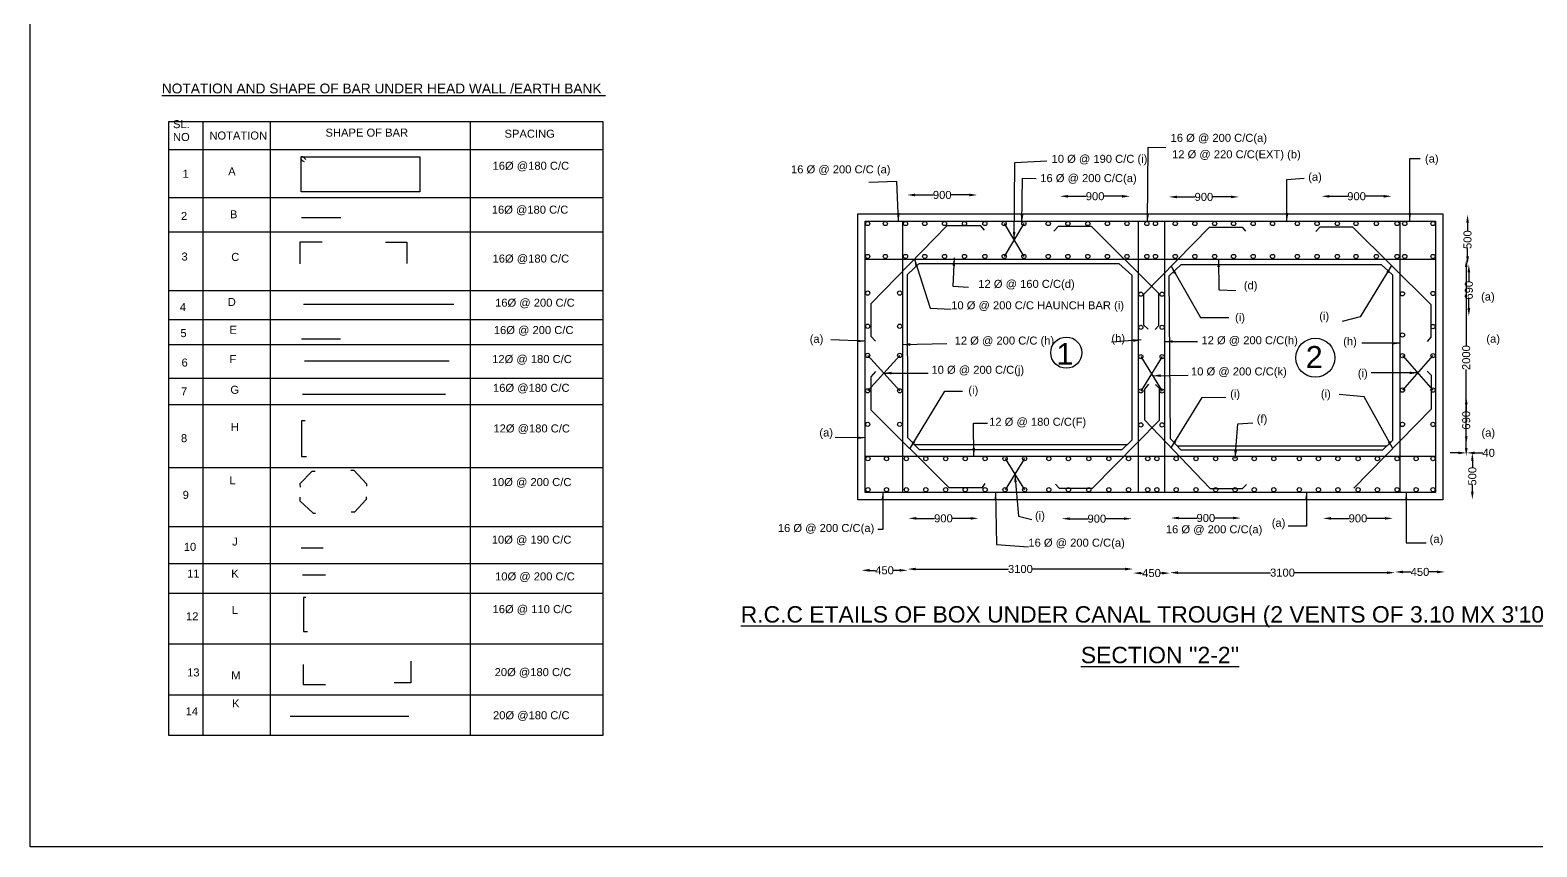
# Model space of a CAD drawing. Header units: millimetres. Extents: x -53224454 to -53193246, y 22140688 to 22163133.
# Drawn here: x -53224454 to -53203737, y 22140688 to 22151911 of the extents above; entities that cross this region are included whole.
import ezdxf

# ---------------------------------------------------------------- set-up
doc = ezdxf.new("R2010")
doc.units = ezdxf.units.MM
doc.header["$MEASUREMENT"] = 0
for name, color, linetype in [('DIMENSIONS', 7, 'Continuous'), ('DRAWING', 2, 'Continuous'), ('TEXT', 255, 'Continuous')]:
    doc.layers.add(name, color=color, linetype=linetype)
doc.styles.get("Standard").update_dxf_attribs({"font": 'arial.ttf', "height": 110})
doc.dimstyles.get("Standard").update_dxf_attribs({"dimtxt": 110, "dimasz": 110, "dimexe": 0.18, "dimexo": 0.0625, "dimgap": 0.09, "dimtad": 0, "dimdec": 0, "dimzin": 0, "dimdsep": 46, "dimtxsty": 'Standard', "dimcen": 0.09, "dimse1": 1, "dimse2": 1, "dimadec": 0, "dimazin": 0, "dimtfac": 1, "dimtdec": 0, "dimtofl": 0, "dimtmove": 0, "dimatfit": 3, "dimfxl": 1, "dimtolj": 1, "dimtzin": 0, "dimarcsym": 0})

# ---------------------------------------------------------------- blocks, each defined once
blk = doc.blocks.new('*D73')
at = {"layer": 'Defpoints', "color": 0, "transparency": 16777216}
for p in [(-53204683, 22149374), (-53204690, 22148691), (-53204690, 22148691)]:
    blk.add_point(p, dxfattribs=at)
at = {"layer": 'DIMENSIONS', "color": 0, "lineweight": -2, "transparency": 16777216}
for p, q in [((-53204690, 22149264), (-53204690, 22149154)), ((-53204690, 22148801), (-53204690, 22148911))]:
    blk.add_line(p, q, dxfattribs=at)
at = {"layer": 'DIMENSIONS', "color": 0, "transparency": 16777216}
for points in [[(-53204708, 22149264), (-53204671, 22149264), (-53204690, 22149374)], [(-53204708, 22148801), (-53204671, 22148801), (-53204690, 22148691)]]:
    blk.add_solid(points, dxfattribs=at)
at = {"layer": 'DIMENSIONS', "color": 0, "transparency": 16777216, "insert": (-53204690, 22149032), "char_height": 110, "attachment_point": 5, "rotation": 90}
blk.add_mtext('\\A1;500', dxfattribs=at)
blk = doc.blocks.new('*D74')
at = {"layer": 'Defpoints', "color": 0, "transparency": 16777216}
for p in [(-53204690, 22148691), (-53204672, 22147982), (-53204658, 22147982)]:
    blk.add_point(p, dxfattribs=at)
at = {"layer": 'DIMENSIONS', "color": 0, "lineweight": -2, "transparency": 16777216}
for p, q in [((-53204672, 22148581), (-53204672, 22148458)), ((-53204672, 22148092), (-53204672, 22148215))]:
    blk.add_line(p, q, dxfattribs=at)
at = {"layer": 'DIMENSIONS', "color": 0, "transparency": 16777216}
for points in [[(-53204690, 22148581), (-53204653, 22148581), (-53204672, 22148691)], [(-53204690, 22148092), (-53204653, 22148092), (-53204672, 22147982)]]:
    blk.add_solid(points, dxfattribs=at)
at = {"layer": 'DIMENSIONS', "color": 0, "transparency": 16777216, "insert": (-53204672, 22148337), "char_height": 110, "attachment_point": 5, "rotation": 90}
blk.add_mtext('\\A1;690', dxfattribs=at)
blk = doc.blocks.new('*D75')
at = {"layer": 'Defpoints', "color": 0, "transparency": 16777216}
for p in [(-53204725, 22146880), (-53204712, 22146220), (-53204708, 22146220)]:
    blk.add_point(p, dxfattribs=at)
at = {"layer": 'DIMENSIONS', "color": 0, "lineweight": -2, "transparency": 16777216}
for p, q in [((-53204708, 22146770), (-53204708, 22146671)), ((-53204708, 22146330), (-53204708, 22146428))]:
    blk.add_line(p, q, dxfattribs=at)
at = {"layer": 'DIMENSIONS', "color": 0, "transparency": 16777216}
for points in [[(-53204726, 22146770), (-53204689, 22146770), (-53204708, 22146880)], [(-53204726, 22146330), (-53204689, 22146330), (-53204708, 22146220)]]:
    blk.add_solid(points, dxfattribs=at)
at = {"layer": 'DIMENSIONS', "color": 0, "transparency": 16777216, "insert": (-53204708, 22146550), "char_height": 110, "attachment_point": 5, "rotation": 90}
blk.add_mtext('\\A1;690', dxfattribs=at)
blk = doc.blocks.new('*D76')
at = {"layer": 'Defpoints', "color": 0, "transparency": 16777216}
for p in [(-53204708, 22146220), (-53204700, 22146142), (-53204700, 22146102)]:
    blk.add_point(p, dxfattribs=at)
at = {"layer": 'DIMENSIONS', "color": 0, "lineweight": -2, "transparency": 16777216}
for p, q in [((-53204818, 22146102), (-53204928, 22146102)), ((-53204590, 22146102), (-53204480, 22146102))]:
    blk.add_line(p, q, dxfattribs=at)
at = {"layer": 'DIMENSIONS', "color": 0, "transparency": 16777216}
for points in [[(-53204818, 22146120), (-53204818, 22146083), (-53204708, 22146102)], [(-53204590, 22146120), (-53204590, 22146083), (-53204700, 22146102)]]:
    blk.add_solid(points, dxfattribs=at)
at = {"layer": 'DIMENSIONS', "color": 0, "transparency": 16777216, "insert": (-53204399, 22146102), "char_height": 110, "attachment_point": 5}
blk.add_mtext('\\A1;40', dxfattribs=at)
blk = doc.blocks.new('*D77')
at = {"layer": 'Defpoints', "color": 0, "transparency": 16777216}
for p in [(-53204693, 22146104), (-53204702, 22145458), (-53204624, 22145458)]:
    blk.add_point(p, dxfattribs=at)
at = {"layer": 'DIMENSIONS', "color": 0, "lineweight": -2, "transparency": 16777216}
for p, q in [((-53204624, 22145994), (-53204624, 22145902)), ((-53204624, 22145568), (-53204624, 22145660))]:
    blk.add_line(p, q, dxfattribs=at)
at = {"layer": 'DIMENSIONS', "color": 0, "transparency": 16777216}
for points in [[(-53204642, 22145994), (-53204606, 22145994), (-53204624, 22146104)], [(-53204642, 22145568), (-53204606, 22145568), (-53204624, 22145458)]]:
    blk.add_solid(points, dxfattribs=at)
at = {"layer": 'DIMENSIONS', "color": 0, "transparency": 16777216, "insert": (-53204624, 22145781), "char_height": 110, "attachment_point": 5, "rotation": 90}
blk.add_mtext('\\A1;500', dxfattribs=at)
blk = doc.blocks.new('*D78')
at = {"layer": 'Defpoints', "color": 0, "transparency": 16777216}
for p in [(-53205688, 22144457), (-53205000, 22144466), (-53205000, 22144455)]:
    blk.add_point(p, dxfattribs=at)
at = {"layer": 'DIMENSIONS', "color": 0, "lineweight": -2, "transparency": 16777216}
for p, q in [((-53205578, 22144466), (-53205467, 22144466)), ((-53205110, 22144466), (-53205220, 22144466))]:
    blk.add_line(p, q, dxfattribs=at)
at = {"layer": 'DIMENSIONS', "color": 0, "transparency": 16777216}
for points in [[(-53205578, 22144484), (-53205578, 22144448), (-53205688, 22144466)], [(-53205110, 22144484), (-53205110, 22144448), (-53205000, 22144466)]]:
    blk.add_solid(points, dxfattribs=at)
at = {"layer": 'DIMENSIONS', "color": 0, "transparency": 16777216, "insert": (-53205344, 22144466), "char_height": 110, "attachment_point": 5}
blk.add_mtext('\\A1;450', dxfattribs=at)
blk = doc.blocks.new('*D79')
at = {"layer": 'Defpoints', "color": 0, "transparency": 16777216}
for p in [(-53208781, 22144456), (-53208781, 22144444), (-53205688, 22144466)]:
    blk.add_point(p, dxfattribs=at)
at = {"layer": 'DIMENSIONS', "color": 0, "lineweight": -2, "transparency": 16777216}
for p, q in [((-53208671, 22144456), (-53207399, 22144456)), ((-53205798, 22144456), (-53207070, 22144456))]:
    blk.add_line(p, q, dxfattribs=at)
at = {"layer": 'DIMENSIONS', "color": 0, "transparency": 16777216}
for points in [[(-53208671, 22144474), (-53208671, 22144438), (-53208781, 22144456)], [(-53205798, 22144474), (-53205798, 22144438), (-53205688, 22144456)]]:
    blk.add_solid(points, dxfattribs=at)
at = {"layer": 'DIMENSIONS', "color": 0, "transparency": 16777216, "insert": (-53207234, 22144456), "char_height": 110, "attachment_point": 5}
blk.add_mtext('\\A1;3100', dxfattribs=at)
blk = doc.blocks.new('*D80')
at = {"layer": 'Defpoints', "color": 0, "transparency": 16777216}
for p in [(-53209288, 22144450), (-53209288, 22144450), (-53208781, 22144456)]:
    blk.add_point(p, dxfattribs=at)
at = {"layer": 'DIMENSIONS', "color": 0, "lineweight": -2, "transparency": 16777216}
for p, q in [((-53209178, 22144450), (-53209158, 22144450)), ((-53208891, 22144450), (-53208911, 22144450))]:
    blk.add_line(p, q, dxfattribs=at)
at = {"layer": 'DIMENSIONS', "color": 0, "transparency": 16777216}
for points in [[(-53209178, 22144468), (-53209178, 22144432), (-53209288, 22144450)], [(-53208891, 22144468), (-53208891, 22144432), (-53208781, 22144450)]]:
    blk.add_solid(points, dxfattribs=at)
at = {"layer": 'DIMENSIONS', "color": 0, "transparency": 16777216, "insert": (-53209035, 22144450), "char_height": 110, "attachment_point": 5}
blk.add_mtext('\\A1;450', dxfattribs=at)
blk = doc.blocks.new('*D81')
at = {"layer": 'Defpoints', "color": 0, "transparency": 16777216}
for p in [(-53212388, 22144506), (-53212388, 22144460), (-53209288, 22144450)]:
    blk.add_point(p, dxfattribs=at)
at = {"layer": 'DIMENSIONS', "color": 0, "lineweight": -2, "transparency": 16777216}
for p, q in [((-53212278, 22144506), (-53211003, 22144506)), ((-53209398, 22144506), (-53210674, 22144506))]:
    blk.add_line(p, q, dxfattribs=at)
at = {"layer": 'DIMENSIONS', "color": 0, "transparency": 16777216}
for points in [[(-53212278, 22144524), (-53212278, 22144487), (-53212388, 22144506)], [(-53209398, 22144524), (-53209398, 22144487), (-53209288, 22144506)]]:
    blk.add_solid(points, dxfattribs=at)
at = {"layer": 'DIMENSIONS', "color": 0, "transparency": 16777216, "insert": (-53210838, 22144506), "char_height": 110, "attachment_point": 5}
blk.add_mtext('\\A1;3100', dxfattribs=at)
blk = doc.blocks.new('*D82')
at = {"layer": 'Defpoints', "color": 0, "transparency": 16777216}
for p in [(-53212388, 22144506), (-53213022, 22144488), (-53213022, 22144478)]:
    blk.add_point(p, dxfattribs=at)
at = {"layer": 'DIMENSIONS', "color": 0, "lineweight": -2, "transparency": 16777216}
for p, q in [((-53212912, 22144488), (-53212829, 22144488)), ((-53212498, 22144488), (-53212582, 22144488))]:
    blk.add_line(p, q, dxfattribs=at)
at = {"layer": 'DIMENSIONS', "color": 0, "transparency": 16777216}
for points in [[(-53212912, 22144507), (-53212912, 22144470), (-53213022, 22144488)], [(-53212498, 22144507), (-53212498, 22144470), (-53212388, 22144488)]]:
    blk.add_solid(points, dxfattribs=at)
at = {"layer": 'DIMENSIONS', "color": 0, "transparency": 16777216, "insert": (-53212706, 22144488), "char_height": 110, "attachment_point": 5}
blk.add_mtext('\\A1;450', dxfattribs=at)
blk = doc.blocks.new('*D94')
at = {"layer": 'Defpoints', "color": 0, "transparency": 16777216}
for p in [(-53212395, 22149622), (-53211431, 22149646), (-53211431, 22149620)]:
    blk.add_point(p, dxfattribs=at)
at = {"layer": 'DIMENSIONS', "color": 0, "lineweight": -2, "transparency": 16777216}
for p, q in [((-53212285, 22149646), (-53212034, 22149646)), ((-53211541, 22149646), (-53211791, 22149646))]:
    blk.add_line(p, q, dxfattribs=at)
at = {"layer": 'DIMENSIONS', "color": 0, "transparency": 16777216}
for points in [[(-53212285, 22149664), (-53212285, 22149627), (-53212395, 22149646)], [(-53211541, 22149664), (-53211541, 22149627), (-53211431, 22149646)]]:
    blk.add_solid(points, dxfattribs=at)
at = {"layer": 'DIMENSIONS', "color": 0, "transparency": 16777216, "insert": (-53211913, 22149646), "char_height": 110, "attachment_point": 5}
blk.add_mtext('\\A1;900', dxfattribs=at)
blk = doc.blocks.new('*D95')
at = {"layer": 'Defpoints', "color": 0, "transparency": 16777216}
for p in [(-53210293, 22149604), (-53209329, 22149628), (-53209329, 22149602)]:
    blk.add_point(p, dxfattribs=at)
at = {"layer": 'DIMENSIONS', "color": 0, "lineweight": -2, "transparency": 16777216}
for p, q in [((-53210183, 22149628), (-53209932, 22149628)), ((-53209439, 22149628), (-53209689, 22149628))]:
    blk.add_line(p, q, dxfattribs=at)
at = {"layer": 'DIMENSIONS', "color": 0, "transparency": 16777216}
for points in [[(-53210183, 22149646), (-53210183, 22149609), (-53210293, 22149628)], [(-53209439, 22149646), (-53209439, 22149609), (-53209329, 22149628)]]:
    blk.add_solid(points, dxfattribs=at)
at = {"layer": 'DIMENSIONS', "color": 0, "transparency": 16777216, "insert": (-53209811, 22149628), "char_height": 110, "attachment_point": 5}
blk.add_mtext('\\A1;900', dxfattribs=at)
blk = doc.blocks.new('*D96')
at = {"layer": 'Defpoints', "color": 0, "transparency": 16777216}
for p in [(-53208797, 22149596), (-53207833, 22149619), (-53207833, 22149594)]:
    blk.add_point(p, dxfattribs=at)
at = {"layer": 'DIMENSIONS', "color": 0, "lineweight": -2, "transparency": 16777216}
for p, q in [((-53208687, 22149619), (-53208436, 22149619)), ((-53207943, 22149619), (-53208193, 22149619))]:
    blk.add_line(p, q, dxfattribs=at)
at = {"layer": 'DIMENSIONS', "color": 0, "transparency": 16777216}
for points in [[(-53208687, 22149637), (-53208687, 22149601), (-53208797, 22149619)], [(-53207943, 22149637), (-53207943, 22149601), (-53207833, 22149619)]]:
    blk.add_solid(points, dxfattribs=at)
at = {"layer": 'DIMENSIONS', "color": 0, "transparency": 16777216, "insert": (-53208315, 22149619), "char_height": 110, "attachment_point": 5}
blk.add_mtext('\\A1;900', dxfattribs=at)
blk = doc.blocks.new('*D97')
at = {"layer": 'Defpoints', "color": 0, "transparency": 16777216}
for p in [(-53206698, 22149604), (-53205734, 22149628), (-53205734, 22149602)]:
    blk.add_point(p, dxfattribs=at)
at = {"layer": 'DIMENSIONS', "color": 0, "lineweight": -2, "transparency": 16777216}
for p, q in [((-53206588, 22149628), (-53206338, 22149628)), ((-53205844, 22149628), (-53206095, 22149628))]:
    blk.add_line(p, q, dxfattribs=at)
at = {"layer": 'DIMENSIONS', "color": 0, "transparency": 16777216}
for points in [[(-53206588, 22149646), (-53206588, 22149609), (-53206698, 22149628)], [(-53205844, 22149646), (-53205844, 22149609), (-53205734, 22149628)]]:
    blk.add_solid(points, dxfattribs=at)
at = {"layer": 'DIMENSIONS', "color": 0, "transparency": 16777216, "insert": (-53206216, 22149628), "char_height": 110, "attachment_point": 5}
blk.add_mtext('\\A1;900', dxfattribs=at)
blk = doc.blocks.new('*D98')
at = {"layer": 'Defpoints', "color": 0, "transparency": 16777216}
for p in [(-53206679, 22145178), (-53205715, 22145202), (-53205715, 22145176)]:
    blk.add_point(p, dxfattribs=at)
at = {"layer": 'DIMENSIONS', "color": 0, "lineweight": -2, "transparency": 16777216}
for p, q in [((-53206569, 22145202), (-53206318, 22145202)), ((-53205825, 22145202), (-53206075, 22145202))]:
    blk.add_line(p, q, dxfattribs=at)
at = {"layer": 'DIMENSIONS', "color": 0, "transparency": 16777216}
for points in [[(-53206569, 22145220), (-53206569, 22145184), (-53206679, 22145202)], [(-53205825, 22145220), (-53205825, 22145184), (-53205715, 22145202)]]:
    blk.add_solid(points, dxfattribs=at)
at = {"layer": 'DIMENSIONS', "color": 0, "transparency": 16777216, "insert": (-53206197, 22145202), "char_height": 110, "attachment_point": 5}
blk.add_mtext('\\A1;900', dxfattribs=at)
blk = doc.blocks.new('*D99')
at = {"layer": 'Defpoints', "color": 0, "transparency": 16777216}
for p in [(-53208770, 22145184), (-53207806, 22145207), (-53207806, 22145182)]:
    blk.add_point(p, dxfattribs=at)
at = {"layer": 'DIMENSIONS', "color": 0, "lineweight": -2, "transparency": 16777216}
for p, q in [((-53208660, 22145207), (-53208409, 22145207)), ((-53207916, 22145207), (-53208166, 22145207))]:
    blk.add_line(p, q, dxfattribs=at)
at = {"layer": 'DIMENSIONS', "color": 0, "transparency": 16777216}
for points in [[(-53208660, 22145225), (-53208660, 22145189), (-53208770, 22145207)], [(-53207916, 22145225), (-53207916, 22145189), (-53207806, 22145207)]]:
    blk.add_solid(points, dxfattribs=at)
at = {"layer": 'DIMENSIONS', "color": 0, "transparency": 16777216, "insert": (-53208288, 22145207), "char_height": 110, "attachment_point": 5}
blk.add_mtext('\\A1;900', dxfattribs=at)
blk = doc.blocks.new('*D100')
at = {"layer": 'Defpoints', "color": 0, "transparency": 16777216}
for p in [(-53212378, 22145179), (-53211414, 22145202), (-53211414, 22145177)]:
    blk.add_point(p, dxfattribs=at)
at = {"layer": 'DIMENSIONS', "color": 0, "lineweight": -2, "transparency": 16777216}
for p, q in [((-53212268, 22145202), (-53212018, 22145202)), ((-53211524, 22145202), (-53211775, 22145202))]:
    blk.add_line(p, q, dxfattribs=at)
at = {"layer": 'DIMENSIONS', "color": 0, "transparency": 16777216}
for points in [[(-53212268, 22145221), (-53212268, 22145184), (-53212378, 22145202)], [(-53211524, 22145221), (-53211524, 22145184), (-53211414, 22145202)]]:
    blk.add_solid(points, dxfattribs=at)
at = {"layer": 'DIMENSIONS', "color": 0, "transparency": 16777216, "insert": (-53211896, 22145202), "char_height": 110, "attachment_point": 5}
blk.add_mtext('\\A1;900', dxfattribs=at)
blk = doc.blocks.new('*D101')
at = {"layer": 'Defpoints', "color": 0, "transparency": 16777216}
for p in [(-53210269, 22145174), (-53209305, 22145198), (-53209305, 22145172)]:
    blk.add_point(p, dxfattribs=at)
at = {"layer": 'DIMENSIONS', "color": 0, "lineweight": -2, "transparency": 16777216}
for p, q in [((-53210159, 22145198), (-53209908, 22145198)), ((-53209415, 22145198), (-53209665, 22145198))]:
    blk.add_line(p, q, dxfattribs=at)
at = {"layer": 'DIMENSIONS', "color": 0, "transparency": 16777216}
for points in [[(-53210159, 22145216), (-53210159, 22145180), (-53210269, 22145198)], [(-53209415, 22145216), (-53209415, 22145180), (-53209305, 22145198)]]:
    blk.add_solid(points, dxfattribs=at)
at = {"layer": 'DIMENSIONS', "color": 0, "transparency": 16777216, "insert": (-53209787, 22145198), "char_height": 110, "attachment_point": 5}
blk.add_mtext('\\A1;900', dxfattribs=at)
blk = doc.blocks.new('*D102')
at = {"layer": 'Defpoints', "color": 0, "transparency": 16777216}
for p in [(-53205132, 22148764), (-53205132, 22146058), (-53204708, 22146058)]:
    blk.add_point(p, dxfattribs=at)
at = {"layer": 'DIMENSIONS', "color": 0, "lineweight": -2, "transparency": 16777216}
for p, q in [((-53204708, 22148654), (-53204708, 22147576)), ((-53204708, 22146168), (-53204708, 22147246))]:
    blk.add_line(p, q, dxfattribs=at)
at = {"layer": 'DIMENSIONS', "color": 0, "transparency": 16777216}
for points in [[(-53204726, 22148654), (-53204689, 22148654), (-53204708, 22148764)], [(-53204726, 22146168), (-53204689, 22146168), (-53204708, 22146058)]]:
    blk.add_solid(points, dxfattribs=at)
at = {"layer": 'DIMENSIONS', "color": 0, "transparency": 16777216, "insert": (-53204708, 22147411), "char_height": 110, "attachment_point": 5, "rotation": 90}
blk.add_mtext('\\A1;2000', dxfattribs=at)

msp = doc.modelspace()

# ---------------------------------------------------------------- linework, layer by layer
at = {"layer": 'DIMENSIONS', "color": 0}
for points in [[(-53222546, 22150657), (-53216579.5, 22150657), (-53216579.5, 22142219), (-53222546, 22142219)], [(-53220729, 22150170), (-53219094.5, 22150170), (-53219094.5, 22149687.5), (-53220729, 22149687.5)]]:
    msp.add_lwpolyline(points, close=True, dxfattribs=at)
for points in [[(-53222078.5, 22150657), (-53222078.5, 22142219)], [(-53221148, 22142219), (-53221148, 22150657)], [(-53218404.5, 22150657), (-53218404.5, 22142219)], [(-53222546, 22150271), (-53216579.5, 22150271)], [(-53222546, 22149609), (-53216579.5, 22149609)], [(-53220723.5, 22149338), (-53220180, 22149338)], [(-53222546, 22149137.5), (-53216579.5, 22149137.5)], [(-53220439.5, 22148996), (-53220743.5, 22148996), (-53220743.5, 22148697.5)], [(-53219566, 22148999.5), (-53219274, 22148999.5), (-53219274, 22148703)], [(-53222546, 22148335), (-53216579.5, 22148335)], [(-53218627.5, 22148139), (-53220694, 22148139)], [(-53222546, 22147934), (-53216579.5, 22147934)], [(-53220721, 22147667.5), (-53220185, 22147667.5)], [(-53222546, 22147593), (-53216579.5, 22147593)], [(-53218691, 22147361), (-53220680.5, 22147361)], [(-53222546, 22147126.5), (-53216579.5, 22147126.5)], [(-53220707.5, 22146909.5), (-53218741.5, 22146909.5)], [(-53222546, 22146765.5), (-53216579.5, 22146765.5)], [(-53220673.5, 22146542), (-53220721.5, 22146542), (-53220721.5, 22146051.5), (-53220653.5, 22146051.5)], [(-53222546, 22145903), (-53216579.5, 22145903)], [(-53220575, 22145850.5), (-53220744.5, 22145678), (-53220742.5, 22145630.5)], [(-53220575, 22145850.5), (-53220535.5, 22145850.5)], [(-53220045, 22145865.5), (-53220005, 22145865.5), (-53219829, 22145678.5), (-53219829, 22145644)], [(-53220747.5, 22145491.5), (-53220747.5, 22145443.5), (-53220562.5, 22145273), (-53220528.5, 22145273)], [(-53219832, 22145498.5), (-53219832, 22145463.5), (-53219994.5, 22145288.5), (-53220040, 22145288.5)], [(-53222546, 22145090.5), (-53216579.5, 22145090.5)], [(-53220728.5, 22144799.5), (-53220425, 22144799.5)], [(-53222546, 22144583.5), (-53216579.5, 22144583.5)], [(-53220708.5, 22144425), (-53220392.5, 22144425)], [(-53222546, 22144172.5), (-53216579.5, 22144172.5)], [(-53220661.5, 22144117), (-53220695, 22144117), (-53220695, 22143647.5), (-53220640, 22143647.5)], [(-53222546, 22143480), (-53216579.5, 22143480)], [(-53220701.5, 22143194.5), (-53220701.5, 22142921.5), (-53220394, 22142921.5)], [(-53219221.5, 22143241.5), (-53219221.5, 22142943), (-53219447, 22142943)], [(-53222546, 22142778), (-53216579.5, 22142778)], [(-53220876.5, 22142485.5), (-53219249, 22142485.5)]]:
    msp.add_lwpolyline(points, dxfattribs=at)
for centre, radius in [((-53210207, 22147478.5), 214.4), ((-53206783, 22147409), 268)]:
    msp.add_circle(centre, radius, dxfattribs=at)
for centre, radius, start, end in [((-53220682, 22150155.5), 49.2, 162.82628, 264.76183), ((-53220722.5, 22150107.7), 62.6, 23.31763, 95.94709)]:
    msp.add_arc(centre, radius, start, end, dxfattribs=at)
at = {"layer": 'DRAWING', "color": 0}
for points in [[(-53193246, 22140688.5), (-53224454, 22140688.5), (-53224454, 22163133), (-53193246, 22163133)], [(-53213071.5, 22149388), (-53205030.5, 22149388), (-53205030.5, 22145457), (-53213071.5, 22145457)], [(-53212970.5, 22149287), (-53205131.5, 22149287), (-53205131.5, 22145558), (-53212970.5, 22145558)]]:
    msp.add_lwpolyline(points, close=True, dxfattribs=at)
for points in [[(-53212460, 22149287), (-53212460, 22145558)], [(-53209218, 22149287), (-53209218, 22145558)], [(-53208854.5, 22149287), (-53208854.5, 22145558)], [(-53205619.5, 22149287), (-53205619.5, 22145558)], [(-53212829, 22147635), (-53212891.5, 22147699.5), (-53212891.5, 22148156), (-53211844, 22149227), (-53211392, 22149227), (-53211334.5, 22149162.5)], [(-53210790.5, 22149253.5), (-53211060.5, 22148801)], [(-53211060.5, 22149253.5), (-53210790.5, 22148801)], [(-53210377.5, 22149149.5), (-53210312, 22149215.5), (-53209866, 22149215.5), (-53208937.5, 22148296.5), (-53208937.5, 22147845.5), (-53208987, 22147798)], [(-53209082.5, 22147803), (-53209140.5, 22147857), (-53209140.5, 22148284.5), (-53208238.5, 22149205.5), (-53207791, 22149205.5), (-53207745, 22149146.5)], [(-53206775, 22149143), (-53206717.5, 22149207.5), (-53206272.5, 22149207.5), (-53205195, 22148142), (-53205195, 22147692), (-53205247, 22147634.5)], [(-53212970.5, 22148764.5), (-53205131.5, 22148764.5)], [(-53212392.5, 22148555), (-53212228.5, 22148706.5), (-53209483.5, 22148706.5), (-53209307.5, 22148545), (-53209307.5, 22146279), (-53209443.5, 22146142), (-53212224, 22146142), (-53212386, 22146310), (-53212392.5, 22148555)], [(-53208790.5, 22148535.5), (-53208627.5, 22148692.5), (-53205877, 22148692.5), (-53205719.5, 22148546.5), (-53205719.5, 22146271), (-53205858.5, 22146138.5), (-53208625.5, 22146138.5), (-53208775, 22146296.5), (-53208790.5, 22148535.5)], [(-53212497, 22147441), (-53212938, 22146955)], [(-53212938, 22147441), (-53212497, 22146955)], [(-53208889, 22147424.5), (-53209182, 22146952)], [(-53209182, 22147424.5), (-53208889, 22146952)], [(-53205584.5, 22147438), (-53205165, 22146965)], [(-53205165, 22147438), (-53205584.5, 22146965)], [(-53212832.5, 22147221.5), (-53212893, 22147148), (-53212893, 22146695), (-53211824, 22145624.5), (-53211361, 22145624.5), (-53211324.5, 22145680)], [(-53206254, 22145615.5), (-53205184, 22146707.5), (-53205184, 22147165), (-53205245.5, 22147223.5)], [(-53210357, 22145674), (-53210304, 22145618), (-53209848.5, 22145618), (-53208926, 22146552.5), (-53208926, 22146985)], [(-53209078, 22147046), (-53209130, 22146977), (-53209130, 22146555), (-53208226.5, 22145613.5), (-53207782.5, 22145613.5), (-53207727.5, 22145667)], [(-53208926, 22146985), (-53208980, 22147041)], [(-53212295.7, 22146216.3), (-53209369.7, 22146216.3)], [(-53208683.4, 22146199.7), (-53205794.3, 22146199.7)], [(-53212970.5, 22146057.5), (-53205131.5, 22146057.5)], [(-53210780, 22146024), (-53211048.5, 22145595.5)], [(-53211048.5, 22146024), (-53210780, 22145595.5)]]:
    msp.add_lwpolyline(points, dxfattribs=at)
for centre in [(-53212938, 22149253.5), (-53212695.5, 22149253.5), (-53212417.5, 22149253.5), (-53212153, 22149253.5), (-53211881, 22149253.5), (-53211607, 22149253.5), (-53211326.5, 22149253.5), (-53211060.5, 22149253.5), (-53210790.5, 22149253.5), (-53210455, 22149253.5), (-53210185, 22149253.5), (-53209911, 22149253.5), (-53209641.5, 22149253.5), (-53209373, 22149253.5), (-53209099, 22149253.5), (-53208981, 22149253.5), (-53208708.5, 22149253.5), (-53208439, 22149253.5), (-53208167, 22149253.5), (-53207907, 22149253.5), (-53207637, 22149253.5), (-53207371.5, 22149253.5), (-53207030, 22149253.5), (-53206759, 22149253.5), (-53206479.5, 22149253.5), (-53206223.5, 22149253.5), (-53205944, 22149253.5), (-53205658.5, 22149253.5), (-53205553.5, 22149253.5), (-53205165, 22149253.5), (-53212938, 22148801), (-53212695.5, 22148801), (-53212417.5, 22148801), (-53212153, 22148801), (-53211881, 22148801), (-53211607, 22148801), (-53211326.5, 22148801), (-53211060.5, 22148801), (-53210790.5, 22148801), (-53210455, 22148801), (-53210185, 22148801), (-53209911, 22148801), (-53209641.5, 22148801), (-53209373, 22148801), (-53209099, 22148801), (-53208981, 22148801), (-53208708.5, 22148801), (-53208439, 22148801), (-53208167, 22148801), (-53207907, 22148801), (-53207637, 22148801), (-53207371.5, 22148801), (-53207030, 22148801), (-53206759, 22148801), (-53206479.5, 22148801), (-53206223.5, 22148801), (-53205944, 22148801), (-53205658.5, 22148801), (-53205553.5, 22148801), (-53205165, 22148801), (-53212938, 22148298), (-53212497, 22148298), (-53209182, 22148282.5), (-53208889, 22148282.5), (-53205584.5, 22148288), (-53205165, 22148292.5), (-53212938, 22147842), (-53212497, 22147842), (-53209182, 22147827), (-53208889, 22147827), (-53205165, 22147837.5), (-53205584.5, 22147721.5), (-53212938, 22147441), (-53212497, 22147441), (-53209182, 22147424.5), (-53208889, 22147424.5), (-53205584.5, 22147438), (-53205165, 22147438), (-53212938, 22146955), (-53212497, 22146955), (-53209182, 22146952), (-53208889, 22146952), (-53205584.5, 22146965), (-53205165, 22146965), (-53212938, 22146495), (-53212497, 22146495), (-53209182, 22146486.5), (-53208889, 22146486.5), (-53205584.5, 22146493), (-53205165, 22146493), (-53212934.5, 22146024), (-53212679, 22146024), (-53212407, 22146024), (-53212138.5, 22146024), (-53211865.5, 22146024), (-53211596, 22146024), (-53211323, 22146024), (-53211048.5, 22146024), (-53210780, 22146024), (-53210447, 22146024), (-53210178, 22146024), (-53209897.5, 22146024), (-53209622, 22146024), (-53209350.5, 22146024), (-53209087, 22146024), (-53208961.5, 22146024), (-53208695.5, 22146024), (-53208423, 22146024), (-53208153.5, 22146024), (-53207886.5, 22146024), (-53207622.5, 22146024), (-53207354, 22146024), (-53207003.5, 22146024), (-53206740.5, 22146024), (-53206472.5, 22146024), (-53206194.5, 22146024), (-53205929, 22146024), (-53205658, 22146024), (-53205397, 22146024), (-53205165, 22146024), (-53212934.5, 22145595.5), (-53212679, 22145595.5), (-53212407, 22145595.5), (-53212138.5, 22145595.5), (-53211865.5, 22145595.5), (-53211596, 22145595.5), (-53211323, 22145595.5), (-53211048.5, 22145595.5), (-53210780, 22145595.5), (-53210447, 22145595.5), (-53210178, 22145595.5), (-53209897.5, 22145595.5), (-53209622, 22145595.5), (-53209350.5, 22145595.5), (-53209087, 22145595.5), (-53208961.5, 22145595.5), (-53208695.5, 22145595.5), (-53208423, 22145595.5), (-53208153.5, 22145595.5), (-53207886.5, 22145595.5), (-53207622.5, 22145595.5), (-53207354, 22145595.5), (-53207003.5, 22145595.5), (-53206740.5, 22145595.5), (-53206472.5, 22145595.5), (-53206194.5, 22145595.5), (-53205929, 22145595.5), (-53205658, 22145595.5), (-53205397, 22145595.5), (-53205165, 22145595.5)]:
    msp.add_circle(centre, 29, dxfattribs=at)

# ---------------------------------------------------------------- texts
at = {"layer": 'DIMENSIONS', "color": 0}
for s, height, p in [('%%UNOTATION AND SHAPE OF BAR UNDER HEAD WALL /EARTH BANK ', 135, (-53222643, 22151042)), ('SL.', 110, (-53222490.2, 22150564)), ('NOTATION ', 110, (-53221989.6, 22150408)), ('SHAPE OF BAR ', 110, (-53220392.6, 22150447.8)), ('SPACING ', 110, (-53217931, 22150432.6)), ('NO', 110, (-53222490.2, 22150387.3)), ('16Ø @180 C/C ', 110, (-53218095.3, 22149992.8)), ('1', 110, (-53222357.3, 22149882.8)), ('A', 110, (-53221730.9, 22149915.4)), ('16Ø @180 C/C ', 110, (-53218106.7, 22149389.2)), ('2', 110, (-53222380.2, 22149302.4)), ('B', 110, (-53221706.8, 22149325.8)), ('3', 110, (-53222372.6, 22148744.9)), ('C', 110, (-53221688.8, 22148740)), ('16Ø @180 C/C ', 110, (-53218095.3, 22148717.2)), ('D', 110, (-53221736.9, 22148120.4)), ('16Ø @ 200 C/C ', 110, (-53218061.1, 22148110.7)), ('4', 110, (-53222395.3, 22148051.8)), ('E', 110, (-53221712.9, 22147739.2)), ('16Ø @ 200 C/C ', 110, (-53218078.2, 22147734.9)), ('5', 110, (-53222387.6, 22147692.9)), ('6', 110, (-53222372.3, 22147288.2)), ('F', 110, (-53221712.9, 22147336.1)), ('12Ø @ 180 C/C ', 110, (-53218101, 22147336.2)), ('7', 110, (-53222380, 22146891.1)), ('G', 110, (-53221700.8, 22146914.1)), ('16Ø @180 C/C ', 110, (-53218089.6, 22146940.9)), ('8', 110, (-53222380, 22146249.6)), ('H', 110, (-53221694.8, 22146402.7)), ('12Ø @180 C/C', 110, (-53218083.9, 22146382.8)), ('L', 110, (-53221712.9, 22145671.8)), ('10Ø @ 200 C/C ', 110, (-53218106.7, 22145645.8)), ('9', 110, (-53222357, 22145470.7)), ('J', 110, (-53221676.7, 22144827.7)), ('10Ø @ 190 C/C ', 110, (-53218106.7, 22144854.2)), ('10', 110, (-53222341.6, 22144756)), ('11', 110, (-53222295.7, 22144389.4)), ('K', 110, (-53221688.8, 22144388.6)), ('10Ø @ 200 C/C ', 110, (-53218061.1, 22144349.7)), ('12', 110, (-53222311, 22143801.4)), ('L', 110, (-53221682.7, 22143889.2)), ('16Ø @ 110 C/C ', 110, (-53218095.3, 22143899.8)), ('13', 110, (-53222295.7, 22143030.1)), ('M', 110, (-53221688.8, 22142989.6)), ('20Ø @180 C/C ', 110, (-53218066.8, 22143034.2)), ('K', 110, (-53221676.8, 22142604.6)), ('14', 110, (-53222315.2, 22142496.3)), ('20Ø @180 C/C', 110, (-53218089.6, 22142441.9))]:
    msp.add_text(s, height=height, dxfattribs=at).set_placement(p)
at = {"layer": 'TEXT', "color": 0}
for s, height, p in [('16 Ø @ 200 C/C(a)', 110, (-53208772.6, 22150376)), ('10 Ø @ 190 C/C (i)', 110, (-53210409.1, 22150087.5)), ('12 Ø @ 220 C/C(EXT) (b)', 110, (-53208752.8, 22150150.2)), ('(a)', 110, (-53205275.7, 22150090.3)), ('16 Ø @ 200 C/C (a)', 110, (-53213992.3, 22149943.3)), ('16 Ø @ 200 C/C(a)', 110, (-53210564.9, 22149822.8)), ('(a)', 110, (-53206881.2, 22149841.1)), ('12 Ø @ 160 C/C(d)', 110, (-53211417.1, 22148369.4)), ('(d)', 110, (-53207765.9, 22148349.5)), ('(a)', 110, (-53204503.7, 22148195.3)), ('10 Ø @ 200 C/C HAUNCH BAR (i)', 110, (-53211789.6, 22148074.9)), ('(i)', 110, (-53207886.6, 22147909)), ('(i)', 110, (-53206728.4, 22147928)), ('(a)', 110, (-53213734.8, 22147613.7)), ('12 Ø @ 200 C/C (h)', 110, (-53211741.8, 22147590.2)), ('1', 300, (-53210342, 22147312)), ('(h)', 110, (-53209586.7, 22147621.5)), ('12 Ø @ 200 C/C(h)', 110, (-53208348.6, 22147594.4)), ('(h)', 110, (-53206399.4, 22147579.9)), ('(a)', 110, (-53204431.2, 22147616.1)), ('2', 300, (-53206914.3, 22147270)), ('10 Ø @ 200 C/C(j)', 110, (-53212060.9, 22147188.7)), ('10 Ø @ 200 C/C(k)', 110, (-53208492.2, 22147166.2)), ('(i)', 110, (-53206199.2, 22147142)), ('(i)', 110, (-53211553.4, 22146910.1)), ('(i)', 110, (-53207953.8, 22146860.2)), ('(i)', 110, (-53206707.2, 22146858.7)), ('12 Ø @ 180 C/C(F)', 110, (-53211267.8, 22146474.4)), ('(f)', 110, (-53207588.2, 22146514.8)), ('(a)', 110, (-53213602.3, 22146327.4)), ('(a)', 110, (-53204498.6, 22146325.7)), ('16 Ø @ 200 C/C(a)', 110, (-53214173, 22145014.5)), (' (i)', 110, (-53210679.6, 22145185.3)), ('(a)', 110, (-53207382, 22145086.7)), ('16 Ø @ 200 C/C(a)', 110, (-53210728.5, 22144813)), ('16 Ø @ 200 C/C(a)', 110, (-53208837.6, 22144997.1)), ('(a)', 110, (-53205210.7, 22144864.4)), ("%%UR.C.C ETAILS OF BOX UNDER CANAL TROUGH (2 VENTS OF 3.10 MX 3'10 MX 2.00 M)", 225, (-53214683.6, 22143770.5)), ("%%USECTION ''2-2''", 225, (-53210006.6, 22143211.9))]:
    msp.add_text(s, height=height, dxfattribs=at).set_placement(p)

# ---------------------------------------------------------------- dimensions: what is measured, and where the dimension line sits
at = {"layer": 'DIMENSIONS', "color": 0}
for base, p1, p2, text, picture, middle in [((-53211430.7, 22149645.5), (-53212394.7, 22149622), (-53211430.7, 22149620), '900', '*D94', (-53211912.7, 22149645.5)), ((-53209328.7, 22149627.5), (-53210292.7, 22149604), (-53209328.7, 22149602), '900', '*D95', (-53209810.7, 22149627.5)), ((-53207832.7, 22149619), (-53208796.7, 22149595.5), (-53207832.7, 22149593.5), '900', '*D96', (-53208314.7, 22149619)), ((-53205734.2, 22149627.5), (-53206698.2, 22149604), (-53205734.2, 22149602), '900', '*D97', (-53206216.2, 22149627.5)), ((-53204700, 22146101.5), (-53204707.5, 22146220), (-53204700, 22146142), '40', '*D76', (-53204399.1, 22146101.5)), ((-53211414.2, 22145202.5), (-53212378.2, 22145179), (-53211414.2, 22145177), '900', '*D100', (-53211896.2, 22145202.5)), ((-53209304.7, 22145198), (-53210268.7, 22145174.5), (-53209304.7, 22145172.5), '900', '*D101', (-53209786.7, 22145198)), ((-53207805.7, 22145207), (-53208769.7, 22145183.5), (-53207805.7, 22145181.5), '900', '*D99', (-53208287.7, 22145207)), ((-53205714.7, 22145202), (-53206678.7, 22145178.5), (-53205714.7, 22145176.5), '900', '*D98', (-53206196.7, 22145202)), ((-53213022.5, 22144488.5), (-53212388.5, 22144505.5), (-53213022.5, 22144477.5), '450', '*D82', (-53212705.5, 22144488.5)), ((-53212388.5, 22144505.5), (-53209288.5, 22144450), (-53212388.5, 22144460.5), '3100', '*D81', (-53210838.5, 22144505.5)), ((-53209288.5, 22144450), (-53208781, 22144456), (-53209288.5, 22144450), '450', '*D80', (-53209034.8, 22144450)), ((-53208781, 22144456), (-53205688, 22144466), (-53208781, 22144444.5), '3100', '*D79', (-53207234.5, 22144456)), ((-53204999.5, 22144466), (-53205688, 22144457), (-53204999.5, 22144455), '450', '*D78', (-53205343.8, 22144466))]:
    dim = msp.add_linear_dim(base=base, p1=p1, p2=p2, text=text, dimstyle='Standard', dxfattribs=at)
    dim.commit()
    dim.dimension.update_dxf_attribs({"geometry": picture, "text_midpoint": middle})
for base, p1, p2, text, picture, middle in [((-53204689.5, 22148691), (-53204683, 22149373.5), (-53204689.5, 22148691), '500', '*D73', (-53204689.5, 22149032.2)), ((-53204671.5, 22147982.5), (-53204689.5, 22148691), (-53204657.5, 22147982.5), '690', '*D74', (-53204671.5, 22148336.7)), ((-53204707.5, 22146220), (-53204725, 22146879.5), (-53204712, 22146220), '690', '*D75', (-53204707.5, 22146549.7)), ((-53204624, 22145458), (-53204692.9, 22146103.9), (-53204702, 22145458), '500', '*D77', (-53204624, 22145781))]:
    dim = msp.add_linear_dim(base=base, p1=p1, p2=p2, angle=90, text=text, dimstyle='Standard', dxfattribs=at)
    dim.commit()
    dim.dimension.update_dxf_attribs({"geometry": picture, "text_midpoint": middle})
at = {"layer": 'DIMENSIONS'}
dim = msp.add_linear_dim(base=(-53204707.5, 22146057.5), p1=(-53205131.5, 22148764.5), p2=(-53205131.5, 22146057.5), angle=90, text='2000', dimstyle='Standard', dxfattribs=at)
dim.commit()
dim.dimension.update_dxf_attribs({"geometry": '*D102', "text_midpoint": (-53204707.5, 22147411)})

# ---------------------------------------------------------------- leaders
at = {"layer": 'DIMENSIONS', "color": 0}
for points in [[(-53209088.5, 22149280.5), (-53209082.5, 22150305), (-53208838, 22150297)], [(-53210925.5, 22149027.2), (-53210913.5, 22150091.5), (-53210475.5, 22150114.5)], [(-53205483.5, 22149287), (-53205483.5, 22150148.5), (-53205343, 22150145)], [(-53212512, 22149287), (-53212539, 22149832), (-53212923, 22149816.5)], [(-53210817.4, 22149264.3), (-53210809, 22149878.5), (-53210622.5, 22149874.5)], [(-53207172.5, 22149287), (-53207172.5, 22149856.5), (-53206935.5, 22149877)], [(-53212296.4, 22148764.5), (-53212080.5, 22148091), (-53211789.6, 22148074.9)], [(-53211749, 22148782.5), (-53211767, 22148392), (-53211553, 22148377)], [(-53208766.4, 22148666.5), (-53208361.5, 22147963), (-53207973.5, 22147963)], [(-53208113, 22148764.5), (-53208109.5, 22148340.5), (-53207874.5, 22148333.5)], [(-53205733.8, 22148674.8), (-53206165, 22147970.5), (-53206414, 22147908.5)], [(-53212970.5, 22147635.5), (-53213443.5, 22147655.5)], [(-53212460, 22147589), (-53211847.5, 22147606.5)], [(-53209177, 22147653.5), (-53209586.7, 22147621.5)], [(-53208854.5, 22147632.5), (-53208403.5, 22147634.5)], [(-53212717.5, 22147198), (-53212108.5, 22147199)], [(-53209019.3, 22147162.1), (-53208531.5, 22147169)], [(-53212358.5, 22146159.8), (-53211877, 22146949.5), (-53211633.5, 22146949.5)], [(-53208763.3, 22146172.9), (-53208339.5, 22146864), (-53208011.5, 22146869.5)], [(-53205719, 22146161.5), (-53206113.5, 22146873), (-53206453.5, 22146904.5)], [(-53211478, 22146057.5), (-53211481.5, 22146509.5), (-53211292.5, 22146512.5)], [(-53207886.5, 22146024), (-53207850, 22146503), (-53207643.5, 22146517)], [(-53212970.5, 22146309.5), (-53213386, 22146312)], [(-53210914.2, 22145809.8), (-53210865.5, 22145232.5), (-53210679.6, 22145185.3)], [(-53211181.5, 22145558), (-53211167, 22144845), (-53210728.5, 22144813)]]:
    msp.add_leader(points, dimstyle='Standard', override={"dimgap": 0.09, "dimtad": 0}, dxfattribs=at)
at = {"layer": 'DIMENSIONS'}
for points in [[(-53205619.5, 22147608), (-53206145.5, 22147608)], [(-53205374.8, 22147201.5), (-53206014, 22147201.5)], [(-53212731, 22145558), (-53212731, 22145048.5), (-53212799, 22145048.5)], [(-53206906, 22145558), (-53206906, 22145096.5), (-53207154.5, 22145096.5)], [(-53205533, 22145558), (-53205533, 22144864.5), (-53205258.5, 22144864.5)]]:
    msp.add_leader(points, dimstyle='Standard', override={"dimgap": 0.09, "dimtad": 0}, dxfattribs=at)

doc.saveas('drawing.dxf')
